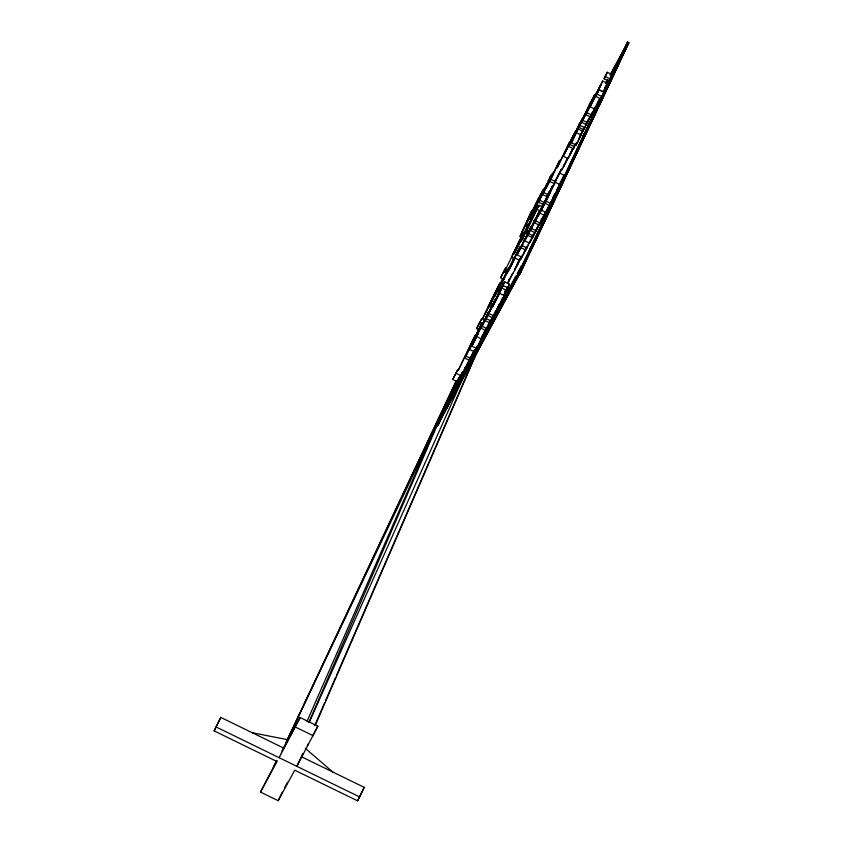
<?xml version="1.0" encoding="UTF-8"?>
<svg xmlns="http://www.w3.org/2000/svg" width="843" height="843" viewBox="0 0 843 843"><rect width="100%" height="100%" fill="white"/><g stroke="black" fill="none" stroke-linecap="round" stroke-linejoin="round"><path stroke-width="1.26" d="M504.694 281.857L501.796 288.053L506.517 290.35L507.834 287.842L509.404 284.165L504.694 281.857L492.143 307.684L499.499 293.269L504.209 295.566L496.864 309.982L499.035 305.04M476.474 347.811L474.24 351.773L469.53 349.466L477.739 332.142M474.24 351.773L474.809 350.34M512.744 273.827L517.929 264.08M563.272 156.334L575.906 130.433L563.272 156.334L568.066 158.61L575.042 144.901M567.982 158.632L570.922 152.046M590.068 106.829L602.587 81.033L607.35 83.352L603.556 91.761L598.846 89.463L590.153 106.798L594.873 109.095L600.142 98.916M594.779 109.126L595.348 107.693M555.052 182.225L545.094 203.374L549.805 205.671L550.943 203.574L559.773 184.522L555.052 182.225L541.448 210.044L549.952 192.952L543.419 206.019L545.474 202.236M602.64 81.054L598.846 89.463M529.499 243.163L524.778 240.856L529.267 232.183L527.75 235.408L532.47 237.705L533.977 234.491L529.499 243.163L533.925 233.743M465.304 367.601L465.083 368.317L469.161 360.572M489.003 323.238L480.647 340.024L482.28 336.209M482.881 335.282L482.544 336.094L486.696 327.969M597.044 104.374L596.675 105.312L599.773 99.4M562.429 168.516L561.838 169.991L568.224 157.588M615.422 68.799L616.623 65.712M308.907 722.282L439.814 419.203M314.724 725.633L324.671 702.693M325.725 700.28L335.672 677.34M336.715 674.927L478.107 348.939M315.24 725.391L479.519 346.389M499.161 305.134L498.698 306.336L504.209 295.566M571.47 142.783L576.359 132.625L581.08 134.933L576.18 145.08L571.47 142.783L571.87 141.845M576.18 145.08L576.58 144.142M557.328 189.57L557.697 188.737L557.054 189.759M307.042 721.376L434.672 429.614L457.359 380.773M522.723 255.271L522.154 256.683L528.972 243.195M515.263 268.59L514.472 270.477L519.72 260.403L514.999 258.106L514.104 259.697M554.504 183.7L549.784 181.403L559.741 160.265L546.138 188.073L554.641 170.981L548.108 184.048L550.163 180.265M309.202 722.44L465.188 373.027M530.405 240.455L525.8 250.013L521.09 247.716L531.048 226.567L517.444 254.386L525.948 237.294L519.414 250.36L521.469 246.577M556.064 180.644L555.632 181.614L550.922 179.306M532.144 237.536L531.501 239.033L534.947 232.362M475.368 339.36L475.61 338.833L475.073 339.729M549.784 181.403L550.837 179.106M501.796 288.053L502.828 285.714L493.987 304.028L499.499 293.269M521.09 247.716L522.144 245.418M509.225 279.707L508.234 282.068L512.46 273.733M545.094 203.374L546.148 201.066M506.517 290.35L507.518 287.958L504.103 294.65M564.673 163.974L563.682 166.334L568.351 157.072M525.8 250.013L526.854 247.716M549.805 205.671L550.858 203.374L546.159 212.341L547.76 208.695M597.466 103.426L598.783 100.58M486.969 309.212L484.746 314.291L488.15 307.927M467.623 367.843L468.708 365.483M470.552 362.058L464.925 373.734M470.52 362.501L468.034 368.496L470.742 362.606M563.092 167.03L564.009 165.049M548.972 206.451L548.129 208.316L550.184 204.533M603.851 90.812L605.559 86.924L605.063 87.767M530.974 219.949L532.059 217.937L520.342 242.394L523.587 235.64M464.208 369.55L465.431 366.926M578.119 129.042L590.753 101.855L576.528 131.94L578.119 129.042L582.84 131.35L588.319 119.348M545.621 199.917L546.412 198.442L538.224 216.008L541.206 210.128L545.916 212.425L542.945 218.305L546.285 211.045M532.27 247.705L617.666 66.218M472.891 352.985L462.923 372.543M515.842 267.326L521.828 255.924M532.449 212.615L529.204 219.38L540.921 194.923L539.826 196.935M522.217 237.536L524.715 231.994L515.832 250.371L518.666 244.944M529.204 231.446L526.78 236.735L539.025 211.719L527.75 235.408M483.492 333.406L484.641 330.941M508.561 280.772L509.341 279.117M514.683 269.475L515.821 267.052M572.429 149.148L569.868 154.901L572.703 149.474M523.176 254.28L524.536 251.393M546.18 211.551L545.126 213.859L545.916 212.425M456.537 380.509L279.117 757.688L300.171 717.541L317.874 726.181L296.831 766.319L300.856 757.762M557.097 178.421L561.47 169.116M565.4 162.393L567.328 158.305M583.504 129.274L581.249 134.248L582.84 131.35M302.837 753.558L301.362 756.698L364.229 787.351L357.601 800.85L294.734 770.196L278.211 800.713L260.498 792.083L277.02 761.556L214.154 730.902L220.782 717.404L283.648 748.057M214.154 730.902L220.782 717.404M452.712 379.487L457.802 369.603L452.712 379.487L457.433 381.784L462.522 371.9L453.608 389.951M479.024 329.75L476.664 328.601L478.413 324.871L481.753 318.717L484.103 319.866M500.605 277.716L505.695 267.832L500.605 277.716L504.146 279.444M476.664 328.601L481.753 318.717M487.37 308.001L499.92 282.963L482.681 318.485L488.972 306.262M527.876 227.389L525.516 226.24L536.896 202.341L535.811 204.354M260.498 792.083L276.831 760.66M464.893 358.17L481.964 322.669L464.893 358.17L469.614 360.467L474.598 350.161M489.256 306.525L502.702 278.917L489.256 306.525L491.606 307.674M538.529 202.194L539.615 200.191L544.325 202.489L543.24 204.491L538.529 202.194L552.808 172.994L542.65 194.596L547.36 196.893M539.615 200.191L550.774 177.156L542.65 194.596M497.57 291.172L499.077 287.948L494.599 296.62L508.835 267.484L497.57 291.172L499.92 292.321M522.829 237.852L534.209 213.964L522.829 237.852L525.178 239.001M527.908 233.975L525.547 232.826L536.822 209.127L535.853 210.94M287.168 739.996L456.242 380.699M525.547 232.826L538.993 205.218L542.534 206.935M491.501 318.759L485.81 330.54L481.1 328.243L495.368 299.044L485.21 320.635L489.931 322.943L491.016 320.93L486.295 318.633M481.1 328.243L493.345 303.206L485.21 320.635M514.999 258.106L509.752 268.179L520.437 246.219L516.706 253.416M437.074 424.419L458.718 377.833M487.971 315.556L489.056 313.554L493.766 315.851L492.681 317.853L487.971 315.556L499.351 291.657L498.266 293.67M436.548 426.147L458.961 377.696M451.574 393.976L286.009 742.588M452.691 391.605L457.148 382.132M440.91 416.885L443.629 411.099M454.377 389.582L446.569 403.987L450.815 395.873M451.079 395.409L453.292 390.72M438.95 421.626L437.096 426.421L520.974 271.467M444.524 410.056L439.835 420.583L446.916 405.536M437.096 426.421L439.277 421.785M568.719 146.429L569.794 144.427L574.515 146.724L573.43 148.726L568.719 146.429L579.995 122.741L579.015 124.543M440.13 420.214L438.17 424.946L445.146 410.509M443.376 413.439L440.984 417.959M444.472 411.121L447.738 404.176M438.17 424.946L445.304 409.582M449.393 402.501L446.632 408.36L469.667 365.809M530.405 230.497L543.861 202.889L530.405 230.497L535.126 232.794L541.606 219.328M576.359 132.625L572.271 141.181M448.845 404.282L451.047 399.593M579.015 127.409L580.1 125.407L584.81 127.704L583.725 129.706L579.015 127.409L590.395 103.52L589.31 105.523M469.614 360.467L474.641 349.782M542.133 206.387L543.219 204.09M592.661 111.782L586.465 124.659L581.744 122.351L596.022 93.151L585.864 114.753L590.574 117.051L596.939 103.837M545.758 211.646L539.257 225.165L534.536 222.868L545.916 198.98M581.744 122.351L593.988 97.314L585.864 114.753M534.536 222.868L547.402 195.966M549.499 192.647L551.08 189.285M461.047 381.731L462.723 378.17M561.196 169.401L559.615 172.53M595.769 96.439L597.013 94.163L601.723 96.46L600.49 98.736L595.769 96.439L597.761 92.214L598.994 89.938L603.714 92.235M614.768 67.535L628.077 42.413L617.729 64.416L608.804 81.076L604.083 78.778L607.308 72.277L612.029 74.574M485.81 330.54L490.152 321.32M597.013 94.163L598.994 89.938M604.083 78.778L607.308 72.277M470.225 364.619L473.007 358.696M489.931 322.943L495.673 310.73M488.508 326.515L478.487 348.675M478.687 347.759L474.651 355.757M492.681 317.853L499.193 304.323M507.486 286.704L504.894 291.899L505.979 289.897M476.78 352.195L483.387 338.254M477.581 351.194L482.048 341.794M483.134 339.476L486.411 332.532M480.394 345.978L487.718 330.319M521.1 259.18L522.217 256.809M487.444 331.278L478.708 348.781M531.375 238.39L532.776 235.429M573.43 148.726L576.559 142.383M532.165 237.168L533.767 233.774M580.153 135.575L581.723 132.246M578.625 139.127L581.796 132.393M532.47 237.705L538.856 224.386M535.126 232.794L539.457 223.574M540.542 221.277L542.175 217.821M581.08 134.933L576.981 143.489M583.725 129.706L590.237 116.186M494.809 319.349L497.496 313.659M586.465 124.659L591.881 113.131M539.257 225.165L544.673 213.648M590.574 117.051L595.274 107.061M546.728 210.392L548.919 205.734M553.293 196.735L554.652 193.858M556.496 191.361L553.503 197.199M542.228 222.668L544.452 217.937M583.019 135.997L584.115 133.658M608.804 81.076L610.29 77.914M627.529 42.15L518.508 273.448L627.529 42.15L628.846 42.793L519.825 274.091L526.148 260.097M516.148 279.939L519.214 273.501M530.995 249.307L520.647 271.309L434.672 429.614L520.426 271.204L566.275 173.426L575.537 156.103L573.651 158.769M530.521 250.803L628.846 42.793M519.825 274.091L628.625 42.687L627.719 44.363M278.211 800.713L282.236 792.167M357.601 800.85L364.229 787.351M480.299 340.972L482.628 336.315L476.664 348.496L471.943 346.199L477.918 334.007L477.106 335.503M575.421 132.477L580.964 121.392L572.829 138.832L583.029 117.272L578.53 125.849M476.664 348.496L478.929 343.976M571.312 151.213L572.249 149.232M501.364 300.382L502.344 298.296M535.927 230.308L537.139 227.758M598.024 101.887L599.31 99.179M469.93 358.981L470.626 357.527M517.096 264.344L518.34 261.762M575.274 144.142L573.493 147.852M448.033 400.889L449.677 398.001M559.404 172.994L554.578 182.552L559.404 172.994L564.115 175.291L559.288 184.859L564.115 175.291M611.259 74.289L613.999 68.568L610.859 74.237M493.144 321.331L492.27 323.723L498.297 311.151M494.24 319.044L498.076 311.046M615.242 66.65L617.434 62.087M531.227 247.189L532.66 244.512L531.206 247.389M521.543 239.243L514.03 254.08L526.58 228.2L519.457 243.321M552.597 198.474L553.777 196.019M521.143 234.322L538.814 197.715L522.102 232.099L532.007 210.307L530.742 212.636L519.941 236.535L521.143 234.322L523.503 235.471M489.857 304.471L492.47 299.328L488.729 307.031M475.283 336.937L478.708 329.961M518.74 260.94L519.53 259.286M512.786 273.322L507.865 283.206M525.948 248.759L524.125 252.658L526.18 248.875M549.446 205.46L550.458 203.374M553.419 197.009L554.578 194.628M520.131 258.306L518.076 262.573L521.058 257.073M541.385 194.501L545.115 187.262L531.67 214.87L542.945 191.182L541.965 192.984M535.263 212.447L538.993 205.218M503.461 295.714L507.581 287.442M551.132 202.647L554.673 195.249L550.943 202.415M516.085 254.66L513.366 260.276L518.635 249.781L517.254 252.331M513.218 261.783L507.95 271.952L517.044 252.478M479.435 342.996L480.31 341.109M541.301 193.511L543.429 189.285L536.601 203.279L537.391 201.814M532.439 216.525L534.567 212.31L527.739 226.303L528.529 224.828M526.453 247.716L526.938 246.757M550.922 202.194L552.281 199.528M478.36 330.899L482.091 323.691L469.614 349.434M553.229 186.018L554.262 183.985M604.926 87.725L607.35 83.352M273.29 767.193L276.778 760.449M556.833 189.854L559.773 184.522M478.919 329.803L480.299 327.263L475.02 337.758M476.674 347.084L477.359 345.799M541.206 210.128L540.416 211.561L552.45 185.924L546.981 197.03M539.731 196.019L540.816 194.016L537.729 200.286L538.814 198.284M550.015 177.03L551.101 175.028L548.003 181.298L549.088 179.296M593.23 97.198L594.315 95.185L591.217 101.455L592.302 99.453M546.095 185.355L547.181 183.352L535.79 207.252L536.875 205.249L539.235 206.398M583.925 115.849L584.715 114.385M525.516 226.24L526.601 224.238L528.961 225.387M518.15 243.016L521.469 236.999L513.06 253.817M605.79 82.835L607.666 79.368M610.163 74.764L627.75 42.255L520.099 271.035L436.221 425.989M605.801 83.246L607.677 79.79M610.174 75.185L623.609 50.854M605.948 83.309L607.171 81.044M606.17 83.415L607.392 81.149M611.691 73.204L614.147 68.673M617.656 62.192L621.734 54.658M622.903 52.498L628.298 42.529L617.951 64.521L609.932 79.337M624.147 50.97L627.266 45.206M614.168 70.232L617.403 64.258L618.277 64.679L605.674 87.957M618.14 63.92L624.652 51.37M533.83 221.309L534.915 219.306L524.778 240.856M548.846 193.574L549.942 191.551M599.078 102.814L606.475 89.147M502.186 285.334L503.271 283.332L500.173 289.602L501.258 287.6M581.955 138.568L584.231 134.364M472.881 340.941L473.84 339.171M573.04 158.473L574.009 155.66M481.827 336.61L483.018 334.408M532.407 244.207L540.816 228.685M455.62 387.285L477.96 346.009M479.203 343.712L483.545 335.693M484.788 333.396L515.979 275.777M517.223 273.469L521.596 265.397M445.03 407.612L446.274 405.304M446.906 404.155L448.128 401.879M436.853 424.303L438.434 421.89M518.508 273.448L519.878 270.93L521.195 271.572M446.031 409.466L442.09 416.242M470.278 364.682L521.069 270.845M522.302 268.569L525.284 262.552M282.068 750.965L300.171 717.541M284.512 787.826L287.463 782.378M301.362 756.698L302.542 754.517M307.263 745.802L308.443 743.621M313.164 734.896L317.874 726.181M508.54 285.64L509.404 284.165M471.943 346.199L476.948 336.125L476.674 336.589M518.814 261.994L519.72 260.403M485.789 329.255L486.348 328.349M291.91 732.799L287.589 739.68L252.215 732.736M605.316 76.502L610.037 78.799M586.949 112.751L591.66 115.048M582.829 120.349L587.55 122.646M543.724 192.594L548.445 194.891M546.222 201.277L550.943 203.574M537.002 209.349L539.362 210.497M539.815 213.11L544.536 215.408M535.621 220.866L540.331 223.163M531.49 228.495L536.211 230.792M526.633 230.824L528.993 231.973M528.719 233.616L533.44 235.914M523.914 235.85L526.264 236.999M521.933 239.496L524.293 240.645M530.447 249.043L531.322 249.465M522.217 245.619L526.938 247.916M516.643 254.628L521.353 256.925M524.241 262.047L441.047 415.736M513.745 258.527L511.385 257.378L523.619 232.657L504.441 271.825L505.61 269.665L507.96 270.814M503.935 271.562L507.475 273.29M503.113 285.545L507.834 287.842M498.54 289.381L500.89 290.529M490.341 304.523L492.691 305.672M479.994 322.447L482.354 323.596M482.185 326.241L486.896 328.538M477.855 337.158L480.215 338.306M465.979 356.178L470.689 358.475M456.052 373.333L460.763 375.63M295.64 727.161L313.354 735.802M216.251 727.035L359.698 796.972M305.303 748.321L332.795 772.019M475.926 337.621L488.624 311.625L475.926 337.621M473.302 339.192L471.869 342.49L475.283 335.124L458.223 370.414L473.302 339.192M514.23 257.6L501.743 283.427L514.23 257.6M569.668 141.866L557.191 167.694L569.668 141.866M574.041 134.227L565.158 152.604L574.041 134.227M600.848 84.711L595.569 95.111L600.848 84.711M537.044 207.641L535.042 211.909L538.129 205.639L537.044 207.641M548.751 192.657L546.749 196.925L549.836 190.655L548.751 192.657"/></g></svg>
